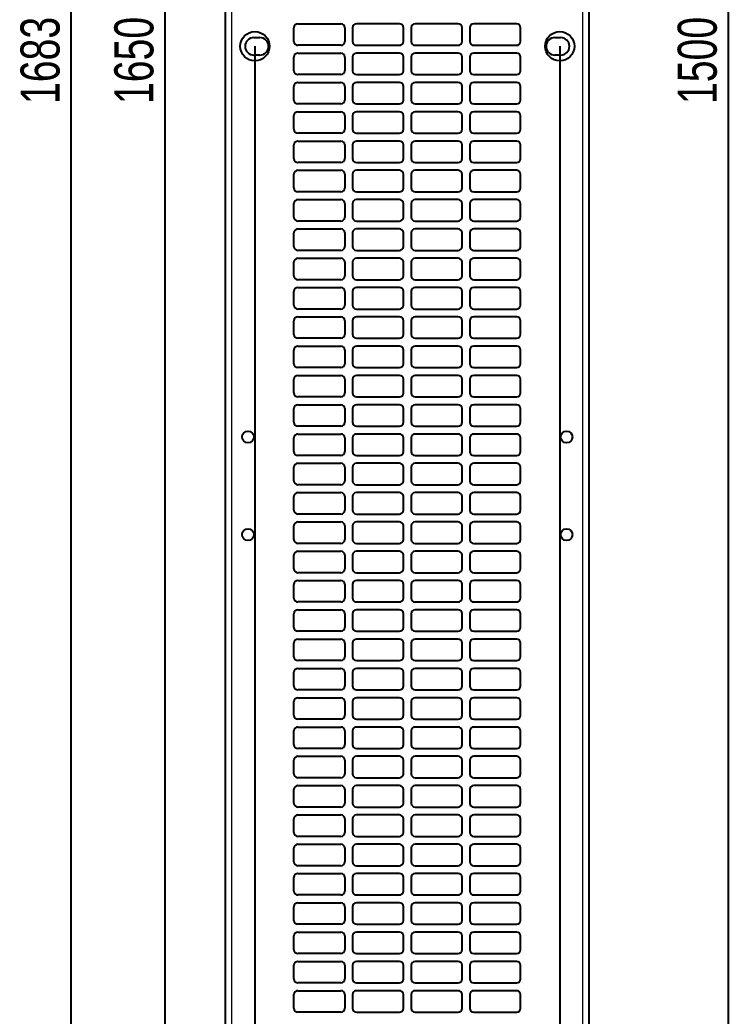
# Model space of a CAD drawing. Header units: millimetres. Extents: x -287 to 523, y -14 to 1990.
# Drawn here: x -287 to 77, y 510 to 1020 of the extents above; entities that cross this region are included whole.
import ezdxf

# ---------------------------------------------------------------- set-up
doc = ezdxf.new("R2010")
doc.units = ezdxf.units.MM
doc.layers.add('FORMAT', color=7, linetype='Continuous')
doc.styles.add('SLDTEXTSTYLE0', font='TXT', dxfattribs={"width": 0.75})
doc.dimstyles.new('SLDDIMSTYLE0', dxfattribs={"dimtxt": 20, "dimasz": 10, "dimexe": 0, "dimexo": 0.0625, "dimgap": 5, "dimtad": 2, "dimdec": 1, "dimrnd": 1e-09, "dimzin": 12, "dimdsep": 46, "dimtxsty": 'SLDTEXTSTYLE0', "dimsah": 1, "dimcen": 0.09, "dimadec": 0, "dimazin": 3, "dimtfac": 1, "dimtofl": 0, "dimtmove": 0, "dimatfit": 3, "dimfxl": 0, "dimfrac": 2, "dimtolj": 1, "dimtzin": 12, "dimarcsym": 0})

# ---------------------------------------------------------------- blocks, each defined once
blk = doc.blocks.new('_D')
at = {"layer": 'FORMAT'}
for p, q in [((-153.32, 1848.27), (-261.96, 1848.27)), ((-260.96, 1848.27), (-260.96, 165.25)), ((-153.32, 165.25), (-261.96, 165.25))]:
    blk.add_line(p, q, dxfattribs=at)
for points in [[(-260.96, 1848.27), (-262.5, 1838.27), (-259.42, 1838.27)], [(-260.96, 165.25), (-259.42, 175.25), (-262.5, 175.25)]]:
    blk.add_solid(points, dxfattribs=at)
at = {"layer": 'FORMAT', "insert": (-286.74, 977.21), "char_height": 20, "attachment_point": 1, "rotation": 90, "style": 'SLDTEXTSTYLE0'}
blk.add_mtext('1683', dxfattribs=at)
blk = doc.blocks.new('_D_2')
at = {"layer": 'FORMAT'}
for p, q in [((-7.3, 1756.76), (76.34, 1756.76)), ((75.34, 1756.76), (75.34, 256.76)), ((-7.3, 256.76), (76.34, 256.76))]:
    blk.add_line(p, q, dxfattribs=at)
for points in [[(75.34, 1756.76), (73.8, 1746.76), (76.88, 1746.76)], [(75.34, 256.76), (76.88, 266.76), (73.8, 266.76)]]:
    blk.add_solid(points, dxfattribs=at)
at = {"layer": 'FORMAT', "insert": (49.56, 977.21), "char_height": 20, "attachment_point": 1, "rotation": 90, "style": 'SLDTEXTSTYLE0'}
blk.add_mtext('1500', dxfattribs=at)
blk = doc.blocks.new('_D_4')
at = {"layer": 'FORMAT'}
for p, q in [((-166.81, 1006.75), (-166.81, 107.26)), ((-10.81, 1006.75), (-10.81, 107.26)), ((-166.81, 108.26), (-10.81, 108.26))]:
    blk.add_line(p, q, dxfattribs=at)
for points in [[(-166.81, 108.26), (-156.81, 106.72), (-156.81, 109.8)], [(-10.81, 108.26), (-20.81, 109.8), (-20.81, 106.72)]]:
    blk.add_solid(points, dxfattribs=at)
at = {"layer": 'FORMAT', "insert": (-110.98, 134.04), "char_height": 20, "attachment_point": 1, "style": 'SLDTEXTSTYLE0'}
blk.add_mtext('156', dxfattribs=at)
blk = doc.blocks.new('_D_5')
at = {"layer": 'FORMAT'}
for p, q in [((-166.82, 1831.76), (-213.96, 1831.76)), ((-212.96, 1831.76), (-212.96, 181.76)), ((-166.82, 181.76), (-213.96, 181.76))]:
    blk.add_line(p, q, dxfattribs=at)
for points in [[(-212.96, 1831.76), (-214.5, 1821.76), (-211.42, 1821.76)], [(-212.96, 181.76), (-211.42, 191.76), (-214.5, 191.76)]]:
    blk.add_solid(points, dxfattribs=at)
at = {"layer": 'FORMAT', "insert": (-238.74, 977.21), "char_height": 20, "attachment_point": 1, "rotation": 90, "style": 'SLDTEXTSTYLE0'}
blk.add_mtext('1650', dxfattribs=at)

msp = doc.modelspace()

# ---------------------------------------------------------------- linework, layer by layer
at = {"color": 7, "linetype": 'Continuous', "lineweight": 25}
for p, q in [((-181.81, 165.26), (-181.81, 1848.26)), ((4.19, 165.26), (4.19, 1848.26)), ((-146.81, 1009.26), (-146.81, 1016.26)), ((-144.81, 1018.26), (-122.81, 1018.26)), ((-120.81, 1016.26), (-120.81, 1009.26)), ((-116.81, 1016.26), (-116.81, 1009.26)), ((-92.81, 1018.26), (-114.81, 1018.26)), ((-90.81, 1009.26), (-90.81, 1016.26)), ((-86.81, 1016.26), (-86.81, 1009.26)), ((-62.81, 1018.26), (-84.81, 1018.26)), ((-60.81, 1009.26), (-60.81, 1016.26)), ((-56.81, 1016.26), (-56.81, 1009.26)), ((-32.81, 1018.26), (-54.81, 1018.26)), ((-30.81, 1009.26), (-30.81, 1016.26)), ((-167.31, 1011.26), (-164.31, 1011.26)), ((-13.31, 1011.26), (-10.31, 1011.26)), ((-122.81, 1007.26), (-144.81, 1007.26)), ((-114.81, 1007.26), (-92.81, 1007.26)), ((-84.81, 1007.26), (-62.81, 1007.26)), ((-54.81, 1007.26), (-32.81, 1007.26)), ((-164.31, 1002.26), (-167.31, 1002.26)), ((-146.81, 994.26), (-146.81, 1001.26)), ((-144.81, 1003.26), (-122.81, 1003.26)), ((-120.81, 1001.26), (-120.81, 994.26)), ((-116.81, 1001.26), (-116.81, 994.26)), ((-92.81, 1003.26), (-114.81, 1003.26)), ((-90.81, 994.26), (-90.81, 1001.26)), ((-86.81, 1001.26), (-86.81, 994.26)), ((-62.81, 1003.26), (-84.81, 1003.26)), ((-60.81, 994.26), (-60.81, 1001.26)), ((-56.81, 1001.26), (-56.81, 994.26)), ((-32.81, 1003.26), (-54.81, 1003.26)), ((-30.81, 994.26), (-30.81, 1001.26)), ((-10.31, 1002.26), (-13.31, 1002.26)), ((-122.81, 992.26), (-144.81, 992.26)), ((-114.81, 992.26), (-92.81, 992.26)), ((-84.81, 992.26), (-62.81, 992.26)), ((-54.81, 992.26), (-32.81, 992.26)), ((-146.81, 979.26), (-146.81, 986.26)), ((-144.81, 988.26), (-122.81, 988.26)), ((-120.81, 986.26), (-120.81, 979.26)), ((-116.81, 986.26), (-116.81, 979.26)), ((-92.81, 988.26), (-114.81, 988.26)), ((-90.81, 979.26), (-90.81, 986.26)), ((-86.81, 986.26), (-86.81, 979.26)), ((-62.81, 988.26), (-84.81, 988.26)), ((-60.81, 979.26), (-60.81, 986.26)), ((-56.81, 986.26), (-56.81, 979.26)), ((-32.81, 988.26), (-54.81, 988.26)), ((-30.81, 979.26), (-30.81, 986.26)), ((-122.81, 977.26), (-144.81, 977.26)), ((-114.81, 977.26), (-92.81, 977.26)), ((-84.81, 977.26), (-62.81, 977.26)), ((-54.81, 977.26), (-32.81, 977.26)), ((-146.81, 964.26), (-146.81, 971.26)), ((-144.81, 973.26), (-122.81, 973.26)), ((-120.81, 971.26), (-120.81, 964.26)), ((-116.81, 971.26), (-116.81, 964.26)), ((-92.81, 973.26), (-114.81, 973.26)), ((-90.81, 964.26), (-90.81, 971.26)), ((-86.81, 971.26), (-86.81, 964.26)), ((-62.81, 973.26), (-84.81, 973.26)), ((-60.81, 964.26), (-60.81, 971.26)), ((-56.81, 971.26), (-56.81, 964.26)), ((-32.81, 973.26), (-54.81, 973.26)), ((-30.81, 964.26), (-30.81, 971.26)), ((-122.81, 962.26), (-144.81, 962.26)), ((-114.81, 962.26), (-92.81, 962.26)), ((-84.81, 962.26), (-62.81, 962.26)), ((-54.81, 962.26), (-32.81, 962.26)), ((-146.81, 949.26), (-146.81, 956.26)), ((-144.81, 958.26), (-122.81, 958.26)), ((-120.81, 956.26), (-120.81, 949.26)), ((-116.81, 956.26), (-116.81, 949.26)), ((-92.81, 958.26), (-114.81, 958.26)), ((-90.81, 949.26), (-90.81, 956.26)), ((-86.81, 956.26), (-86.81, 949.26)), ((-62.81, 958.26), (-84.81, 958.26)), ((-60.81, 949.26), (-60.81, 956.26)), ((-56.81, 956.26), (-56.81, 949.26)), ((-32.81, 958.26), (-54.81, 958.26)), ((-30.81, 949.26), (-30.81, 956.26)), ((-122.81, 947.26), (-144.81, 947.26)), ((-114.81, 947.26), (-92.81, 947.26)), ((-84.81, 947.26), (-62.81, 947.26)), ((-54.81, 947.26), (-32.81, 947.26)), ((-146.81, 934.26), (-146.81, 941.26)), ((-144.81, 943.26), (-122.81, 943.26)), ((-120.81, 941.26), (-120.81, 934.26)), ((-116.81, 941.26), (-116.81, 934.26)), ((-92.81, 943.26), (-114.81, 943.26)), ((-90.81, 934.26), (-90.81, 941.26)), ((-86.81, 941.26), (-86.81, 934.26)), ((-62.81, 943.26), (-84.81, 943.26)), ((-60.81, 934.26), (-60.81, 941.26)), ((-56.81, 941.26), (-56.81, 934.26)), ((-32.81, 943.26), (-54.81, 943.26)), ((-30.81, 934.26), (-30.81, 941.26)), ((-122.81, 932.26), (-144.81, 932.26)), ((-144.81, 928.26), (-122.81, 928.26)), ((-114.81, 932.26), (-92.81, 932.26)), ((-92.81, 928.26), (-114.81, 928.26)), ((-84.81, 932.26), (-62.81, 932.26)), ((-62.81, 928.26), (-84.81, 928.26)), ((-54.81, 932.26), (-32.81, 932.26)), ((-32.81, 928.26), (-54.81, 928.26)), ((-146.81, 919.26), (-146.81, 926.26)), ((-120.81, 926.26), (-120.81, 919.26)), ((-116.81, 926.26), (-116.81, 919.26)), ((-90.81, 919.26), (-90.81, 926.26)), ((-86.81, 926.26), (-86.81, 919.26)), ((-60.81, 919.26), (-60.81, 926.26)), ((-56.81, 926.26), (-56.81, 919.26)), ((-30.81, 919.26), (-30.81, 926.26)), ((-122.81, 917.26), (-144.81, 917.26)), ((-144.81, 913.26), (-122.81, 913.26)), ((-114.81, 917.26), (-92.81, 917.26)), ((-92.81, 913.26), (-114.81, 913.26)), ((-84.81, 917.26), (-62.81, 917.26)), ((-62.81, 913.26), (-84.81, 913.26)), ((-54.81, 917.26), (-32.81, 917.26)), ((-32.81, 913.26), (-54.81, 913.26)), ((-146.81, 904.26), (-146.81, 911.26)), ((-120.81, 911.26), (-120.81, 904.26)), ((-116.81, 911.26), (-116.81, 904.26)), ((-90.81, 904.26), (-90.81, 911.26)), ((-86.81, 911.26), (-86.81, 904.26)), ((-60.81, 904.26), (-60.81, 911.26)), ((-56.81, 911.26), (-56.81, 904.26)), ((-30.81, 904.26), (-30.81, 911.26)), ((-122.81, 902.26), (-144.81, 902.26)), ((-144.81, 898.26), (-122.81, 898.26)), ((-114.81, 902.26), (-92.81, 902.26)), ((-92.81, 898.26), (-114.81, 898.26)), ((-84.81, 902.26), (-62.81, 902.26)), ((-62.81, 898.26), (-84.81, 898.26)), ((-54.81, 902.26), (-32.81, 902.26)), ((-32.81, 898.26), (-54.81, 898.26)), ((-146.81, 889.26), (-146.81, 896.26)), ((-120.81, 896.26), (-120.81, 889.26)), ((-116.81, 896.26), (-116.81, 889.26)), ((-90.81, 889.26), (-90.81, 896.26)), ((-86.81, 896.26), (-86.81, 889.26)), ((-60.81, 889.26), (-60.81, 896.26)), ((-56.81, 896.26), (-56.81, 889.26)), ((-30.81, 889.26), (-30.81, 896.26)), ((-122.81, 887.26), (-144.81, 887.26)), ((-144.81, 883.26), (-122.81, 883.26)), ((-114.81, 887.26), (-92.81, 887.26)), ((-92.81, 883.26), (-114.81, 883.26)), ((-84.81, 887.26), (-62.81, 887.26)), ((-62.81, 883.26), (-84.81, 883.26)), ((-54.81, 887.26), (-32.81, 887.26)), ((-32.81, 883.26), (-54.81, 883.26)), ((-146.81, 874.26), (-146.81, 881.26)), ((-120.81, 881.26), (-120.81, 874.26)), ((-116.81, 881.26), (-116.81, 874.26)), ((-90.81, 874.26), (-90.81, 881.26)), ((-86.81, 881.26), (-86.81, 874.26)), ((-60.81, 874.26), (-60.81, 881.26)), ((-56.81, 881.26), (-56.81, 874.26)), ((-30.81, 874.26), (-30.81, 881.26)), ((-122.81, 872.26), (-144.81, 872.26)), ((-114.81, 872.26), (-92.81, 872.26)), ((-84.81, 872.26), (-62.81, 872.26)), ((-54.81, 872.26), (-32.81, 872.26)), ((-144.81, 868.26), (-122.81, 868.26)), ((-92.81, 868.26), (-114.81, 868.26)), ((-62.81, 868.26), (-84.81, 868.26)), ((-32.81, 868.26), (-54.81, 868.26)), ((-146.81, 859.26), (-146.81, 866.26)), ((-120.81, 866.26), (-120.81, 859.26)), ((-116.81, 866.26), (-116.81, 859.26)), ((-90.81, 859.26), (-90.81, 866.26)), ((-86.81, 866.26), (-86.81, 859.26)), ((-60.81, 859.26), (-60.81, 866.26)), ((-56.81, 866.26), (-56.81, 859.26)), ((-30.81, 859.26), (-30.81, 866.26)), ((-122.81, 857.26), (-144.81, 857.26)), ((-114.81, 857.26), (-92.81, 857.26)), ((-84.81, 857.26), (-62.81, 857.26)), ((-54.81, 857.26), (-32.81, 857.26)), ((-144.81, 853.26), (-122.81, 853.26)), ((-92.81, 853.26), (-114.81, 853.26)), ((-62.81, 853.26), (-84.81, 853.26)), ((-32.81, 853.26), (-54.81, 853.26)), ((-146.81, 844.26), (-146.81, 851.26)), ((-120.81, 851.26), (-120.81, 844.26)), ((-116.81, 851.26), (-116.81, 844.26)), ((-90.81, 844.26), (-90.81, 851.26)), ((-86.81, 851.26), (-86.81, 844.26)), ((-60.81, 844.26), (-60.81, 851.26)), ((-56.81, 851.26), (-56.81, 844.26)), ((-30.81, 844.26), (-30.81, 851.26)), ((-122.81, 842.26), (-144.81, 842.26)), ((-114.81, 842.26), (-92.81, 842.26)), ((-84.81, 842.26), (-62.81, 842.26)), ((-54.81, 842.26), (-32.81, 842.26)), ((-144.81, 838.26), (-122.81, 838.26)), ((-92.81, 838.26), (-114.81, 838.26)), ((-62.81, 838.26), (-84.81, 838.26)), ((-32.81, 838.26), (-54.81, 838.26)), ((-146.81, 829.26), (-146.81, 836.26)), ((-120.81, 836.26), (-120.81, 829.26)), ((-116.81, 836.26), (-116.81, 829.26)), ((-90.81, 829.26), (-90.81, 836.26)), ((-86.81, 836.26), (-86.81, 829.26)), ((-60.81, 829.26), (-60.81, 836.26)), ((-56.81, 836.26), (-56.81, 829.26)), ((-30.81, 829.26), (-30.81, 836.26)), ((-122.81, 827.26), (-144.81, 827.26)), ((-114.81, 827.26), (-92.81, 827.26)), ((-84.81, 827.26), (-62.81, 827.26)), ((-54.81, 827.26), (-32.81, 827.26)), ((-146.81, 814.26), (-146.81, 821.26)), ((-144.81, 823.26), (-122.81, 823.26)), ((-120.81, 821.26), (-120.81, 814.26)), ((-116.81, 821.26), (-116.81, 814.26)), ((-92.81, 823.26), (-114.81, 823.26)), ((-90.81, 814.26), (-90.81, 821.26)), ((-86.81, 821.26), (-86.81, 814.26)), ((-62.81, 823.26), (-84.81, 823.26)), ((-60.81, 814.26), (-60.81, 821.26)), ((-56.81, 821.26), (-56.81, 814.26)), ((-32.81, 823.26), (-54.81, 823.26)), ((-30.81, 814.26), (-30.81, 821.26)), ((-122.81, 812.26), (-144.81, 812.26)), ((-114.81, 812.26), (-92.81, 812.26)), ((-84.81, 812.26), (-62.81, 812.26)), ((-54.81, 812.26), (-32.81, 812.26)), ((-146.81, 799.26), (-146.81, 806.26)), ((-144.81, 808.26), (-122.81, 808.26)), ((-120.81, 806.26), (-120.81, 799.26)), ((-116.81, 806.26), (-116.81, 799.26)), ((-92.81, 808.26), (-114.81, 808.26)), ((-90.81, 799.26), (-90.81, 806.26)), ((-86.81, 806.26), (-86.81, 799.26)), ((-62.81, 808.26), (-84.81, 808.26)), ((-60.81, 799.26), (-60.81, 806.26)), ((-56.81, 806.26), (-56.81, 799.26)), ((-32.81, 808.26), (-54.81, 808.26)), ((-30.81, 799.26), (-30.81, 806.26)), ((-122.81, 797.26), (-144.81, 797.26)), ((-114.81, 797.26), (-92.81, 797.26)), ((-84.81, 797.26), (-62.81, 797.26)), ((-54.81, 797.26), (-32.81, 797.26)), ((-146.81, 784.26), (-146.81, 791.26)), ((-144.81, 793.26), (-122.81, 793.26)), ((-120.81, 791.26), (-120.81, 784.26)), ((-116.81, 791.26), (-116.81, 784.26)), ((-92.81, 793.26), (-114.81, 793.26)), ((-90.81, 784.26), (-90.81, 791.26)), ((-86.81, 791.26), (-86.81, 784.26)), ((-62.81, 793.26), (-84.81, 793.26)), ((-60.81, 784.26), (-60.81, 791.26)), ((-56.81, 791.26), (-56.81, 784.26)), ((-32.81, 793.26), (-54.81, 793.26)), ((-30.81, 784.26), (-30.81, 791.26)), ((-122.81, 782.26), (-144.81, 782.26)), ((-114.81, 782.26), (-92.81, 782.26)), ((-84.81, 782.26), (-62.81, 782.26)), ((-54.81, 782.26), (-32.81, 782.26)), ((-146.81, 769.26), (-146.81, 776.26)), ((-144.81, 778.26), (-122.81, 778.26)), ((-120.81, 776.26), (-120.81, 769.26)), ((-116.81, 776.26), (-116.81, 769.26)), ((-92.81, 778.26), (-114.81, 778.26)), ((-90.81, 769.26), (-90.81, 776.26)), ((-86.81, 776.26), (-86.81, 769.26)), ((-62.81, 778.26), (-84.81, 778.26)), ((-60.81, 769.26), (-60.81, 776.26)), ((-56.81, 776.26), (-56.81, 769.26)), ((-32.81, 778.26), (-54.81, 778.26)), ((-30.81, 769.26), (-30.81, 776.26)), ((-122.81, 767.26), (-144.81, 767.26)), ((-114.81, 767.26), (-92.81, 767.26)), ((-84.81, 767.26), (-62.81, 767.26)), ((-54.81, 767.26), (-32.81, 767.26)), ((-146.81, 754.26), (-146.81, 761.26)), ((-144.81, 763.26), (-122.81, 763.26)), ((-120.81, 761.26), (-120.81, 754.26)), ((-116.81, 761.26), (-116.81, 754.26)), ((-92.81, 763.26), (-114.81, 763.26)), ((-90.81, 754.26), (-90.81, 761.26)), ((-86.81, 761.26), (-86.81, 754.26)), ((-62.81, 763.26), (-84.81, 763.26)), ((-60.81, 754.26), (-60.81, 761.26)), ((-56.81, 761.26), (-56.81, 754.26)), ((-32.81, 763.26), (-54.81, 763.26)), ((-30.81, 754.26), (-30.81, 761.26)), ((-122.81, 752.26), (-144.81, 752.26)), ((-114.81, 752.26), (-92.81, 752.26)), ((-84.81, 752.26), (-62.81, 752.26)), ((-54.81, 752.26), (-32.81, 752.26)), ((-146.81, 739.26), (-146.81, 746.26)), ((-144.81, 748.26), (-122.81, 748.26)), ((-120.81, 746.26), (-120.81, 739.26)), ((-116.81, 746.26), (-116.81, 739.26)), ((-92.81, 748.26), (-114.81, 748.26)), ((-90.81, 739.26), (-90.81, 746.26)), ((-86.81, 746.26), (-86.81, 739.26)), ((-62.81, 748.26), (-84.81, 748.26)), ((-60.81, 739.26), (-60.81, 746.26)), ((-56.81, 746.26), (-56.81, 739.26)), ((-32.81, 748.26), (-54.81, 748.26)), ((-30.81, 739.26), (-30.81, 746.26)), ((-122.81, 737.26), (-144.81, 737.26)), ((-114.81, 737.26), (-92.81, 737.26)), ((-84.81, 737.26), (-62.81, 737.26)), ((-54.81, 737.26), (-32.81, 737.26)), ((-146.81, 724.26), (-146.81, 731.26)), ((-144.81, 733.26), (-122.81, 733.26)), ((-120.81, 731.26), (-120.81, 724.26)), ((-116.81, 731.26), (-116.81, 724.26)), ((-92.81, 733.26), (-114.81, 733.26)), ((-90.81, 724.26), (-90.81, 731.26)), ((-86.81, 731.26), (-86.81, 724.26)), ((-62.81, 733.26), (-84.81, 733.26)), ((-60.81, 724.26), (-60.81, 731.26)), ((-56.81, 731.26), (-56.81, 724.26)), ((-32.81, 733.26), (-54.81, 733.26)), ((-30.81, 724.26), (-30.81, 731.26)), ((-122.81, 722.26), (-144.81, 722.26)), ((-114.81, 722.26), (-92.81, 722.26)), ((-84.81, 722.26), (-62.81, 722.26)), ((-54.81, 722.26), (-32.81, 722.26)), ((-146.81, 709.26), (-146.81, 716.26)), ((-144.81, 718.26), (-122.81, 718.26)), ((-120.81, 716.26), (-120.81, 709.26)), ((-116.81, 716.26), (-116.81, 709.26)), ((-92.81, 718.26), (-114.81, 718.26)), ((-90.81, 709.26), (-90.81, 716.26)), ((-86.81, 716.26), (-86.81, 709.26)), ((-62.81, 718.26), (-84.81, 718.26)), ((-60.81, 709.26), (-60.81, 716.26)), ((-56.81, 716.26), (-56.81, 709.26)), ((-32.81, 718.26), (-54.81, 718.26)), ((-30.81, 709.26), (-30.81, 716.26)), ((-122.81, 707.26), (-144.81, 707.26)), ((-114.81, 707.26), (-92.81, 707.26)), ((-84.81, 707.26), (-62.81, 707.26)), ((-54.81, 707.26), (-32.81, 707.26)), ((-146.81, 694.26), (-146.81, 701.26)), ((-144.81, 703.26), (-122.81, 703.26)), ((-120.81, 701.26), (-120.81, 694.26)), ((-116.81, 701.26), (-116.81, 694.26)), ((-92.81, 703.26), (-114.81, 703.26)), ((-90.81, 694.26), (-90.81, 701.26)), ((-86.81, 701.26), (-86.81, 694.26)), ((-62.81, 703.26), (-84.81, 703.26)), ((-60.81, 694.26), (-60.81, 701.26)), ((-56.81, 701.26), (-56.81, 694.26)), ((-32.81, 703.26), (-54.81, 703.26)), ((-30.81, 694.26), (-30.81, 701.26)), ((-122.81, 692.26), (-144.81, 692.26)), ((-114.81, 692.26), (-92.81, 692.26)), ((-84.81, 692.26), (-62.81, 692.26)), ((-54.81, 692.26), (-32.81, 692.26)), ((-146.81, 679.26), (-146.81, 686.26)), ((-144.81, 688.26), (-122.81, 688.26)), ((-120.81, 686.26), (-120.81, 679.26)), ((-116.81, 686.26), (-116.81, 679.26)), ((-92.81, 688.26), (-114.81, 688.26)), ((-90.81, 679.26), (-90.81, 686.26)), ((-86.81, 686.26), (-86.81, 679.26)), ((-62.81, 688.26), (-84.81, 688.26)), ((-60.81, 679.26), (-60.81, 686.26)), ((-56.81, 686.26), (-56.81, 679.26)), ((-32.81, 688.26), (-54.81, 688.26)), ((-30.81, 679.26), (-30.81, 686.26)), ((-122.81, 677.26), (-144.81, 677.26)), ((-144.81, 673.26), (-122.81, 673.26)), ((-114.81, 677.26), (-92.81, 677.26)), ((-92.81, 673.26), (-114.81, 673.26)), ((-84.81, 677.26), (-62.81, 677.26)), ((-62.81, 673.26), (-84.81, 673.26)), ((-54.81, 677.26), (-32.81, 677.26)), ((-32.81, 673.26), (-54.81, 673.26)), ((-146.81, 664.26), (-146.81, 671.26)), ((-120.81, 671.26), (-120.81, 664.26)), ((-116.81, 671.26), (-116.81, 664.26)), ((-90.81, 664.26), (-90.81, 671.26)), ((-86.81, 671.26), (-86.81, 664.26)), ((-60.81, 664.26), (-60.81, 671.26)), ((-56.81, 671.26), (-56.81, 664.26)), ((-30.81, 664.26), (-30.81, 671.26)), ((-122.81, 662.26), (-144.81, 662.26)), ((-144.81, 658.26), (-122.81, 658.26)), ((-114.81, 662.26), (-92.81, 662.26)), ((-92.81, 658.26), (-114.81, 658.26)), ((-84.81, 662.26), (-62.81, 662.26)), ((-62.81, 658.26), (-84.81, 658.26)), ((-54.81, 662.26), (-32.81, 662.26)), ((-32.81, 658.26), (-54.81, 658.26)), ((-146.81, 649.26), (-146.81, 656.26)), ((-120.81, 656.26), (-120.81, 649.26)), ((-116.81, 656.26), (-116.81, 649.26)), ((-90.81, 649.26), (-90.81, 656.26)), ((-86.81, 656.26), (-86.81, 649.26)), ((-60.81, 649.26), (-60.81, 656.26)), ((-56.81, 656.26), (-56.81, 649.26)), ((-30.81, 649.26), (-30.81, 656.26)), ((-122.81, 647.26), (-144.81, 647.26)), ((-144.81, 643.26), (-122.81, 643.26)), ((-114.81, 647.26), (-92.81, 647.26)), ((-92.81, 643.26), (-114.81, 643.26)), ((-84.81, 647.26), (-62.81, 647.26)), ((-62.81, 643.26), (-84.81, 643.26)), ((-54.81, 647.26), (-32.81, 647.26)), ((-32.81, 643.26), (-54.81, 643.26)), ((-146.81, 634.26), (-146.81, 641.26)), ((-120.81, 641.26), (-120.81, 634.26)), ((-116.81, 641.26), (-116.81, 634.26)), ((-90.81, 634.26), (-90.81, 641.26)), ((-86.81, 641.26), (-86.81, 634.26)), ((-60.81, 634.26), (-60.81, 641.26)), ((-56.81, 641.26), (-56.81, 634.26)), ((-30.81, 634.26), (-30.81, 641.26)), ((-122.81, 632.26), (-144.81, 632.26)), ((-144.81, 628.26), (-122.81, 628.26)), ((-114.81, 632.26), (-92.81, 632.26)), ((-92.81, 628.26), (-114.81, 628.26)), ((-84.81, 632.26), (-62.81, 632.26)), ((-62.81, 628.26), (-84.81, 628.26)), ((-54.81, 632.26), (-32.81, 632.26)), ((-32.81, 628.26), (-54.81, 628.26)), ((-146.81, 619.26), (-146.81, 626.26)), ((-120.81, 626.26), (-120.81, 619.26)), ((-116.81, 626.26), (-116.81, 619.26)), ((-90.81, 619.26), (-90.81, 626.26)), ((-86.81, 626.26), (-86.81, 619.26)), ((-60.81, 619.26), (-60.81, 626.26)), ((-56.81, 626.26), (-56.81, 619.26)), ((-30.81, 619.26), (-30.81, 626.26)), ((-122.81, 617.26), (-144.81, 617.26)), ((-114.81, 617.26), (-92.81, 617.26)), ((-84.81, 617.26), (-62.81, 617.26)), ((-54.81, 617.26), (-32.81, 617.26)), ((-144.81, 613.26), (-122.81, 613.26)), ((-92.81, 613.26), (-114.81, 613.26)), ((-62.81, 613.26), (-84.81, 613.26)), ((-32.81, 613.26), (-54.81, 613.26)), ((-146.81, 604.26), (-146.81, 611.26)), ((-120.81, 611.26), (-120.81, 604.26)), ((-116.81, 611.26), (-116.81, 604.26)), ((-90.81, 604.26), (-90.81, 611.26)), ((-86.81, 611.26), (-86.81, 604.26)), ((-60.81, 604.26), (-60.81, 611.26)), ((-56.81, 611.26), (-56.81, 604.26)), ((-30.81, 604.26), (-30.81, 611.26)), ((-122.81, 602.26), (-144.81, 602.26)), ((-114.81, 602.26), (-92.81, 602.26)), ((-84.81, 602.26), (-62.81, 602.26)), ((-54.81, 602.26), (-32.81, 602.26)), ((-144.81, 598.26), (-122.81, 598.26)), ((-92.81, 598.26), (-114.81, 598.26)), ((-62.81, 598.26), (-84.81, 598.26)), ((-32.81, 598.26), (-54.81, 598.26)), ((-146.81, 589.26), (-146.81, 596.26)), ((-120.81, 596.26), (-120.81, 589.26)), ((-116.81, 596.26), (-116.81, 589.26)), ((-90.81, 589.26), (-90.81, 596.26)), ((-86.81, 596.26), (-86.81, 589.26)), ((-60.81, 589.26), (-60.81, 596.26)), ((-56.81, 596.26), (-56.81, 589.26)), ((-30.81, 589.26), (-30.81, 596.26)), ((-122.81, 587.26), (-144.81, 587.26)), ((-114.81, 587.26), (-92.81, 587.26)), ((-84.81, 587.26), (-62.81, 587.26)), ((-54.81, 587.26), (-32.81, 587.26)), ((-144.81, 583.26), (-122.81, 583.26)), ((-92.81, 583.26), (-114.81, 583.26)), ((-62.81, 583.26), (-84.81, 583.26)), ((-32.81, 583.26), (-54.81, 583.26)), ((-146.81, 574.26), (-146.81, 581.26)), ((-120.81, 581.26), (-120.81, 574.26)), ((-116.81, 581.26), (-116.81, 574.26)), ((-90.81, 574.26), (-90.81, 581.26)), ((-86.81, 581.26), (-86.81, 574.26)), ((-60.81, 574.26), (-60.81, 581.26)), ((-56.81, 581.26), (-56.81, 574.26)), ((-30.81, 574.26), (-30.81, 581.26)), ((-122.81, 572.26), (-144.81, 572.26)), ((-114.81, 572.26), (-92.81, 572.26)), ((-84.81, 572.26), (-62.81, 572.26)), ((-54.81, 572.26), (-32.81, 572.26)), ((-146.81, 559.26), (-146.81, 566.26)), ((-144.81, 568.26), (-122.81, 568.26)), ((-120.81, 566.26), (-120.81, 559.26)), ((-116.81, 566.26), (-116.81, 559.26)), ((-92.81, 568.26), (-114.81, 568.26)), ((-90.81, 559.26), (-90.81, 566.26)), ((-86.81, 566.26), (-86.81, 559.26)), ((-62.81, 568.26), (-84.81, 568.26)), ((-60.81, 559.26), (-60.81, 566.26)), ((-56.81, 566.26), (-56.81, 559.26)), ((-32.81, 568.26), (-54.81, 568.26)), ((-30.81, 559.26), (-30.81, 566.26)), ((-122.81, 557.26), (-144.81, 557.26)), ((-114.81, 557.26), (-92.81, 557.26)), ((-84.81, 557.26), (-62.81, 557.26)), ((-54.81, 557.26), (-32.81, 557.26)), ((-146.81, 544.26), (-146.81, 551.26)), ((-144.81, 553.26), (-122.81, 553.26)), ((-120.81, 551.26), (-120.81, 544.26)), ((-116.81, 551.26), (-116.81, 544.26)), ((-92.81, 553.26), (-114.81, 553.26)), ((-90.81, 544.26), (-90.81, 551.26)), ((-86.81, 551.26), (-86.81, 544.26)), ((-62.81, 553.26), (-84.81, 553.26)), ((-60.81, 544.26), (-60.81, 551.26)), ((-56.81, 551.26), (-56.81, 544.26)), ((-32.81, 553.26), (-54.81, 553.26)), ((-30.81, 544.26), (-30.81, 551.26)), ((-122.81, 542.26), (-144.81, 542.26)), ((-114.81, 542.26), (-92.81, 542.26)), ((-84.81, 542.26), (-62.81, 542.26)), ((-54.81, 542.26), (-32.81, 542.26)), ((-146.81, 529.26), (-146.81, 536.26)), ((-144.81, 538.26), (-122.81, 538.26)), ((-120.81, 536.26), (-120.81, 529.26)), ((-116.81, 536.26), (-116.81, 529.26)), ((-92.81, 538.26), (-114.81, 538.26)), ((-90.81, 529.26), (-90.81, 536.26)), ((-86.81, 536.26), (-86.81, 529.26)), ((-62.81, 538.26), (-84.81, 538.26)), ((-60.81, 529.26), (-60.81, 536.26)), ((-56.81, 536.26), (-56.81, 529.26)), ((-32.81, 538.26), (-54.81, 538.26)), ((-30.81, 529.26), (-30.81, 536.26)), ((-122.81, 527.26), (-144.81, 527.26)), ((-114.81, 527.26), (-92.81, 527.26)), ((-84.81, 527.26), (-62.81, 527.26)), ((-54.81, 527.26), (-32.81, 527.26)), ((-146.81, 514.26), (-146.81, 521.26)), ((-144.81, 523.26), (-122.81, 523.26)), ((-120.81, 521.26), (-120.81, 514.26)), ((-116.81, 521.26), (-116.81, 514.26)), ((-92.81, 523.26), (-114.81, 523.26)), ((-90.81, 514.26), (-90.81, 521.26)), ((-86.81, 521.26), (-86.81, 514.26)), ((-62.81, 523.26), (-84.81, 523.26)), ((-60.81, 514.26), (-60.81, 521.26)), ((-56.81, 521.26), (-56.81, 514.26)), ((-32.81, 523.26), (-54.81, 523.26)), ((-30.81, 514.26), (-30.81, 521.26)), ((-122.81, 512.26), (-144.81, 512.26)), ((-114.81, 512.26), (-92.81, 512.26)), ((-84.81, 512.26), (-62.81, 512.26)), ((-54.81, 512.26), (-32.81, 512.26))]:
    msp.add_line(p, q, dxfattribs=at)
at = {"color": 8, "linetype": 'Continuous', "lineweight": 18}
for p, q in [((-178.71, 1848.26), (-178.71, 165.26)), ((1.09, 165.26), (1.09, 1848.26))]:
    msp.add_line(p, q, dxfattribs=at)
at = {"color": 7, "linetype": 'Continuous', "lineweight": 25}
for centre, radius in [((-166.81, 1006.76), 7.5), ((-10.81, 1006.76), 7.5), ((-170.31, 806.76), 3), ((-7.31, 806.76), 3), ((-170.31, 756.76), 3), ((-7.31, 756.76), 3)]:
    msp.add_circle(centre, radius, dxfattribs=at)
for centre, radius, start, end in [((-144.81, 1016.26), 2, 90, 180), ((-122.81, 1016.26), 2, 0, 90), ((-114.81, 1016.26), 2, 90, 180), ((-92.81, 1016.26), 2, 0, 90), ((-84.81, 1016.26), 2, 90, 180), ((-62.81, 1016.26), 2, 0, 90), ((-54.81, 1016.26), 2, 90, 180), ((-32.81, 1016.26), 2, 0, 90), ((-167.31, 1006.76), 4.5, 90, 270), ((-164.31, 1006.76), 4.5, 270, 90), ((-13.31, 1006.76), 4.5, 90, 270), ((-10.31, 1006.76), 4.5, 270, 90), ((-144.81, 1009.26), 2, 180, 270), ((-122.81, 1009.26), 2, 270, 0), ((-114.81, 1009.26), 2, 180, 270), ((-92.81, 1009.26), 2, 270, 0), ((-84.81, 1009.26), 2, 180, 270), ((-62.81, 1009.26), 2, 270, 0), ((-54.81, 1009.26), 2, 180, 270), ((-32.81, 1009.26), 2, 270, 0), ((-144.81, 1001.26), 2, 90, 180), ((-122.81, 1001.26), 2, 0, 90), ((-114.81, 1001.26), 2, 90, 180), ((-92.81, 1001.26), 2, 0, 90), ((-84.81, 1001.26), 2, 90, 180), ((-62.81, 1001.26), 2, 0, 90), ((-54.81, 1001.26), 2, 90, 180), ((-32.81, 1001.26), 2, 0, 90), ((-144.81, 994.26), 2, 180, 270), ((-122.81, 994.26), 2, 270, 0), ((-114.81, 994.26), 2, 180, 270), ((-92.81, 994.26), 2, 270, 0), ((-84.81, 994.26), 2, 180, 270), ((-62.81, 994.26), 2, 270, 0), ((-54.81, 994.26), 2, 180, 270), ((-32.81, 994.26), 2, 270, 0), ((-144.81, 986.26), 2, 90, 180), ((-122.81, 986.26), 2, 0, 90), ((-114.81, 986.26), 2, 90, 180), ((-92.81, 986.26), 2, 0, 90), ((-84.81, 986.26), 2, 90, 180), ((-62.81, 986.26), 2, 0, 90), ((-54.81, 986.26), 2, 90, 180), ((-32.81, 986.26), 2, 0, 90), ((-144.81, 979.26), 2, 180, 270), ((-122.81, 979.26), 2, 270, 0), ((-114.81, 979.26), 2, 180, 270), ((-92.81, 979.26), 2, 270, 0), ((-84.81, 979.26), 2, 180, 270), ((-62.81, 979.26), 2, 270, 0), ((-54.81, 979.26), 2, 180, 270), ((-32.81, 979.26), 2, 270, 0), ((-144.81, 971.26), 2, 90, 180), ((-122.81, 971.26), 2, 0, 90), ((-114.81, 971.26), 2, 90, 180), ((-92.81, 971.26), 2, 0, 90), ((-84.81, 971.26), 2, 90, 180), ((-62.81, 971.26), 2, 0, 90), ((-54.81, 971.26), 2, 90, 180), ((-32.81, 971.26), 2, 0, 90), ((-144.81, 964.26), 2, 180, 270), ((-122.81, 964.26), 2, 270, 0), ((-114.81, 964.26), 2, 180, 270), ((-92.81, 964.26), 2, 270, 0), ((-84.81, 964.26), 2, 180, 270), ((-62.81, 964.26), 2, 270, 0), ((-54.81, 964.26), 2, 180, 270), ((-32.81, 964.26), 2, 270, 0), ((-144.81, 956.26), 2, 90, 180), ((-122.81, 956.26), 2, 0, 90), ((-114.81, 956.26), 2, 90, 180), ((-92.81, 956.26), 2, 0, 90), ((-84.81, 956.26), 2, 90, 180), ((-62.81, 956.26), 2, 0, 90), ((-54.81, 956.26), 2, 90, 180), ((-32.81, 956.26), 2, 0, 90), ((-144.81, 949.26), 2, 180, 270), ((-122.81, 949.26), 2, 270, 0), ((-114.81, 949.26), 2, 180, 270), ((-92.81, 949.26), 2, 270, 0), ((-84.81, 949.26), 2, 180, 270), ((-62.81, 949.26), 2, 270, 0), ((-54.81, 949.26), 2, 180, 270), ((-32.81, 949.26), 2, 270, 0), ((-144.81, 941.26), 2, 90, 180), ((-122.81, 941.26), 2, 0, 90), ((-114.81, 941.26), 2, 90, 180), ((-92.81, 941.26), 2, 0, 90), ((-84.81, 941.26), 2, 90, 180), ((-62.81, 941.26), 2, 0, 90), ((-54.81, 941.26), 2, 90, 180), ((-32.81, 941.26), 2, 0, 90), ((-144.81, 934.26), 2, 180, 270), ((-122.81, 934.26), 2, 270, 0), ((-114.81, 934.26), 2, 180, 270), ((-92.81, 934.26), 2, 270, 0), ((-84.81, 934.26), 2, 180, 270), ((-62.81, 934.26), 2, 270, 0), ((-54.81, 934.26), 2, 180, 270), ((-32.81, 934.26), 2, 270, 0), ((-144.81, 926.26), 2, 90, 180), ((-122.81, 926.26), 2, 0, 90), ((-114.81, 926.26), 2, 90, 180), ((-92.81, 926.26), 2, 0, 90), ((-84.81, 926.26), 2, 90, 180), ((-62.81, 926.26), 2, 0, 90), ((-54.81, 926.26), 2, 90, 180), ((-32.81, 926.26), 2, 0, 90), ((-144.81, 919.26), 2, 180, 270), ((-122.81, 919.26), 2, 270, 0), ((-114.81, 919.26), 2, 180, 270), ((-92.81, 919.26), 2, 270, 0), ((-84.81, 919.26), 2, 180, 270), ((-62.81, 919.26), 2, 270, 0), ((-54.81, 919.26), 2, 180, 270), ((-32.81, 919.26), 2, 270, 0), ((-144.81, 911.26), 2, 90, 180), ((-122.81, 911.26), 2, 0, 90), ((-114.81, 911.26), 2, 90, 180), ((-92.81, 911.26), 2, 0, 90), ((-84.81, 911.26), 2, 90, 180), ((-62.81, 911.26), 2, 0, 90), ((-54.81, 911.26), 2, 90, 180), ((-32.81, 911.26), 2, 0, 90), ((-144.81, 904.26), 2, 180, 270), ((-122.81, 904.26), 2, 270, 0), ((-114.81, 904.26), 2, 180, 270), ((-92.81, 904.26), 2, 270, 0), ((-84.81, 904.26), 2, 180, 270), ((-62.81, 904.26), 2, 270, 0), ((-54.81, 904.26), 2, 180, 270), ((-32.81, 904.26), 2, 270, 0), ((-144.81, 896.26), 2, 90, 180), ((-122.81, 896.26), 2, 0, 90), ((-114.81, 896.26), 2, 90, 180), ((-92.81, 896.26), 2, 0, 90), ((-84.81, 896.26), 2, 90, 180), ((-62.81, 896.26), 2, 0, 90), ((-54.81, 896.26), 2, 90, 180), ((-32.81, 896.26), 2, 0, 90), ((-144.81, 889.26), 2, 180, 270), ((-122.81, 889.26), 2, 270, 0), ((-114.81, 889.26), 2, 180, 270), ((-92.81, 889.26), 2, 270, 0), ((-84.81, 889.26), 2, 180, 270), ((-62.81, 889.26), 2, 270, 0), ((-54.81, 889.26), 2, 180, 270), ((-32.81, 889.26), 2, 270, 0), ((-144.81, 881.26), 2, 90, 180), ((-122.81, 881.26), 2, 0, 90), ((-114.81, 881.26), 2, 90, 180), ((-92.81, 881.26), 2, 0, 90), ((-84.81, 881.26), 2, 90, 180), ((-62.81, 881.26), 2, 0, 90), ((-54.81, 881.26), 2, 90, 180), ((-32.81, 881.26), 2, 0, 90), ((-144.81, 874.26), 2, 180, 270), ((-122.81, 874.26), 2, 270, 0), ((-114.81, 874.26), 2, 180, 270), ((-92.81, 874.26), 2, 270, 0), ((-84.81, 874.26), 2, 180, 270), ((-62.81, 874.26), 2, 270, 0), ((-54.81, 874.26), 2, 180, 270), ((-32.81, 874.26), 2, 270, 0), ((-144.81, 866.26), 2, 90, 180), ((-122.81, 866.26), 2, 0, 90), ((-114.81, 866.26), 2, 90, 180), ((-92.81, 866.26), 2, 0, 90), ((-84.81, 866.26), 2, 90, 180), ((-62.81, 866.26), 2, 0, 90), ((-54.81, 866.26), 2, 90, 180), ((-32.81, 866.26), 2, 0, 90), ((-144.81, 859.26), 2, 180, 270), ((-122.81, 859.26), 2, 270, 0), ((-114.81, 859.26), 2, 180, 270), ((-92.81, 859.26), 2, 270, 0), ((-84.81, 859.26), 2, 180, 270), ((-62.81, 859.26), 2, 270, 0), ((-54.81, 859.26), 2, 180, 270), ((-32.81, 859.26), 2, 270, 0), ((-144.81, 851.26), 2, 90, 180), ((-122.81, 851.26), 2, 0, 90), ((-114.81, 851.26), 2, 90, 180), ((-92.81, 851.26), 2, 0, 90), ((-84.81, 851.26), 2, 90, 180), ((-62.81, 851.26), 2, 0, 90), ((-54.81, 851.26), 2, 90, 180), ((-32.81, 851.26), 2, 0, 90), ((-144.81, 844.26), 2, 180, 270), ((-122.81, 844.26), 2, 270, 0), ((-114.81, 844.26), 2, 180, 270), ((-92.81, 844.26), 2, 270, 0), ((-84.81, 844.26), 2, 180, 270), ((-62.81, 844.26), 2, 270, 0), ((-54.81, 844.26), 2, 180, 270), ((-32.81, 844.26), 2, 270, 0), ((-144.81, 836.26), 2, 90, 180), ((-122.81, 836.26), 2, 0, 90), ((-114.81, 836.26), 2, 90, 180), ((-92.81, 836.26), 2, 0, 90), ((-84.81, 836.26), 2, 90, 180), ((-62.81, 836.26), 2, 0, 90), ((-54.81, 836.26), 2, 90, 180), ((-32.81, 836.26), 2, 0, 90), ((-144.81, 829.26), 2, 180, 270), ((-122.81, 829.26), 2, 270, 0), ((-114.81, 829.26), 2, 180, 270), ((-92.81, 829.26), 2, 270, 0), ((-84.81, 829.26), 2, 180, 270), ((-62.81, 829.26), 2, 270, 0), ((-54.81, 829.26), 2, 180, 270), ((-32.81, 829.26), 2, 270, 0), ((-144.81, 821.26), 2, 90, 180), ((-122.81, 821.26), 2, 0, 90), ((-114.81, 821.26), 2, 90, 180), ((-92.81, 821.26), 2, 0, 90), ((-84.81, 821.26), 2, 90, 180), ((-62.81, 821.26), 2, 0, 90), ((-54.81, 821.26), 2, 90, 180), ((-32.81, 821.26), 2, 0, 90), ((-144.81, 814.26), 2, 180, 270), ((-122.81, 814.26), 2, 270, 0), ((-114.81, 814.26), 2, 180, 270), ((-92.81, 814.26), 2, 270, 0), ((-84.81, 814.26), 2, 180, 270), ((-62.81, 814.26), 2, 270, 0), ((-54.81, 814.26), 2, 180, 270), ((-32.81, 814.26), 2, 270, 0), ((-144.81, 806.26), 2, 90, 180), ((-122.81, 806.26), 2, 0, 90), ((-114.81, 806.26), 2, 90, 180), ((-92.81, 806.26), 2, 0, 90), ((-84.81, 806.26), 2, 90, 180), ((-62.81, 806.26), 2, 0, 90), ((-54.81, 806.26), 2, 90, 180), ((-32.81, 806.26), 2, 0, 90), ((-144.81, 799.26), 2, 180, 270), ((-122.81, 799.26), 2, 270, 0), ((-114.81, 799.26), 2, 180, 270), ((-92.81, 799.26), 2, 270, 0), ((-84.81, 799.26), 2, 180, 270), ((-62.81, 799.26), 2, 270, 0), ((-54.81, 799.26), 2, 180, 270), ((-32.81, 799.26), 2, 270, 0), ((-144.81, 791.26), 2, 90, 180), ((-122.81, 791.26), 2, 0, 90), ((-114.81, 791.26), 2, 90, 180), ((-92.81, 791.26), 2, 0, 90), ((-84.81, 791.26), 2, 90, 180), ((-62.81, 791.26), 2, 0, 90), ((-54.81, 791.26), 2, 90, 180), ((-32.81, 791.26), 2, 0, 90), ((-144.81, 784.26), 2, 180, 270), ((-122.81, 784.26), 2, 270, 0), ((-114.81, 784.26), 2, 180, 270), ((-92.81, 784.26), 2, 270, 0), ((-84.81, 784.26), 2, 180, 270), ((-62.81, 784.26), 2, 270, 0), ((-54.81, 784.26), 2, 180, 270), ((-32.81, 784.26), 2, 270, 0), ((-144.81, 776.26), 2, 90, 180), ((-122.81, 776.26), 2, 0, 90), ((-114.81, 776.26), 2, 90, 180), ((-92.81, 776.26), 2, 0, 90), ((-84.81, 776.26), 2, 90, 180), ((-62.81, 776.26), 2, 0, 90), ((-54.81, 776.26), 2, 90, 180), ((-32.81, 776.26), 2, 0, 90), ((-144.81, 769.26), 2, 180, 270), ((-122.81, 769.26), 2, 270, 0), ((-114.81, 769.26), 2, 180, 270), ((-92.81, 769.26), 2, 270, 0), ((-84.81, 769.26), 2, 180, 270), ((-62.81, 769.26), 2, 270, 0), ((-54.81, 769.26), 2, 180, 270), ((-32.81, 769.26), 2, 270, 0), ((-144.81, 761.26), 2, 90, 180), ((-122.81, 761.26), 2, 0, 90), ((-114.81, 761.26), 2, 90, 180), ((-92.81, 761.26), 2, 0, 90), ((-84.81, 761.26), 2, 90, 180), ((-62.81, 761.26), 2, 0, 90), ((-54.81, 761.26), 2, 90, 180), ((-32.81, 761.26), 2, 0, 90), ((-144.81, 754.26), 2, 180, 270), ((-122.81, 754.26), 2, 270, 0), ((-114.81, 754.26), 2, 180, 270), ((-92.81, 754.26), 2, 270, 0), ((-84.81, 754.26), 2, 180, 270), ((-62.81, 754.26), 2, 270, 0), ((-54.81, 754.26), 2, 180, 270), ((-32.81, 754.26), 2, 270, 0), ((-144.81, 746.26), 2, 90, 180), ((-122.81, 746.26), 2, 0, 90), ((-114.81, 746.26), 2, 90, 180), ((-92.81, 746.26), 2, 0, 90), ((-84.81, 746.26), 2, 90, 180), ((-62.81, 746.26), 2, 0, 90), ((-54.81, 746.26), 2, 90, 180), ((-32.81, 746.26), 2, 0, 90), ((-144.81, 739.26), 2, 180, 270), ((-122.81, 739.26), 2, 270, 0), ((-114.81, 739.26), 2, 180, 270), ((-92.81, 739.26), 2, 270, 0), ((-84.81, 739.26), 2, 180, 270), ((-62.81, 739.26), 2, 270, 0), ((-54.81, 739.26), 2, 180, 270), ((-32.81, 739.26), 2, 270, 0), ((-144.81, 731.26), 2, 90, 180), ((-122.81, 731.26), 2, 0, 90), ((-114.81, 731.26), 2, 90, 180), ((-92.81, 731.26), 2, 0, 90), ((-84.81, 731.26), 2, 90, 180), ((-62.81, 731.26), 2, 0, 90), ((-54.81, 731.26), 2, 90, 180), ((-32.81, 731.26), 2, 0, 90), ((-144.81, 724.26), 2, 180, 270), ((-122.81, 724.26), 2, 270, 0), ((-114.81, 724.26), 2, 180, 270), ((-92.81, 724.26), 2, 270, 0), ((-84.81, 724.26), 2, 180, 270), ((-62.81, 724.26), 2, 270, 0), ((-54.81, 724.26), 2, 180, 270), ((-32.81, 724.26), 2, 270, 0), ((-144.81, 716.26), 2, 90, 180), ((-122.81, 716.26), 2, 0, 90), ((-114.81, 716.26), 2, 90, 180), ((-92.81, 716.26), 2, 0, 90), ((-84.81, 716.26), 2, 90, 180), ((-62.81, 716.26), 2, 0, 90), ((-54.81, 716.26), 2, 90, 180), ((-32.81, 716.26), 2, 0, 90), ((-144.81, 709.26), 2, 180, 270), ((-122.81, 709.26), 2, 270, 0), ((-114.81, 709.26), 2, 180, 270), ((-92.81, 709.26), 2, 270, 0), ((-84.81, 709.26), 2, 180, 270), ((-62.81, 709.26), 2, 270, 0), ((-54.81, 709.26), 2, 180, 270), ((-32.81, 709.26), 2, 270, 0), ((-144.81, 701.26), 2, 90, 180), ((-122.81, 701.26), 2, 0, 90), ((-114.81, 701.26), 2, 90, 180), ((-92.81, 701.26), 2, 0, 90), ((-84.81, 701.26), 2, 90, 180), ((-62.81, 701.26), 2, 0, 90), ((-54.81, 701.26), 2, 90, 180), ((-32.81, 701.26), 2, 0, 90), ((-144.81, 694.26), 2, 180, 270), ((-122.81, 694.26), 2, 270, 0), ((-114.81, 694.26), 2, 180, 270), ((-92.81, 694.26), 2, 270, 0), ((-84.81, 694.26), 2, 180, 270), ((-62.81, 694.26), 2, 270, 0), ((-54.81, 694.26), 2, 180, 270), ((-32.81, 694.26), 2, 270, 0), ((-144.81, 686.26), 2, 90, 180), ((-122.81, 686.26), 2, 0, 90), ((-114.81, 686.26), 2, 90, 180), ((-92.81, 686.26), 2, 0, 90), ((-84.81, 686.26), 2, 90, 180), ((-62.81, 686.26), 2, 0, 90), ((-54.81, 686.26), 2, 90, 180), ((-32.81, 686.26), 2, 0, 90), ((-144.81, 679.26), 2, 180, 270), ((-122.81, 679.26), 2, 270, 0), ((-114.81, 679.26), 2, 180, 270), ((-92.81, 679.26), 2, 270, 0), ((-84.81, 679.26), 2, 180, 270), ((-62.81, 679.26), 2, 270, 0), ((-54.81, 679.26), 2, 180, 270), ((-32.81, 679.26), 2, 270, 0), ((-144.81, 671.26), 2, 90, 180), ((-122.81, 671.26), 2, 0, 90), ((-114.81, 671.26), 2, 90, 180), ((-92.81, 671.26), 2, 0, 90), ((-84.81, 671.26), 2, 90, 180), ((-62.81, 671.26), 2, 0, 90), ((-54.81, 671.26), 2, 90, 180), ((-32.81, 671.26), 2, 0, 90), ((-144.81, 664.26), 2, 180, 270), ((-122.81, 664.26), 2, 270, 0), ((-114.81, 664.26), 2, 180, 270), ((-92.81, 664.26), 2, 270, 0), ((-84.81, 664.26), 2, 180, 270), ((-62.81, 664.26), 2, 270, 0), ((-54.81, 664.26), 2, 180, 270), ((-32.81, 664.26), 2, 270, 0), ((-144.81, 656.26), 2, 90, 180), ((-122.81, 656.26), 2, 0, 90), ((-114.81, 656.26), 2, 90, 180), ((-92.81, 656.26), 2, 0, 90), ((-84.81, 656.26), 2, 90, 180), ((-62.81, 656.26), 2, 0, 90), ((-54.81, 656.26), 2, 90, 180), ((-32.81, 656.26), 2, 0, 90), ((-144.81, 649.26), 2, 180, 270), ((-122.81, 649.26), 2, 270, 0), ((-114.81, 649.26), 2, 180, 270), ((-92.81, 649.26), 2, 270, 0), ((-84.81, 649.26), 2, 180, 270), ((-62.81, 649.26), 2, 270, 0), ((-54.81, 649.26), 2, 180, 270), ((-32.81, 649.26), 2, 270, 0), ((-144.81, 641.26), 2, 90, 180), ((-122.81, 641.26), 2, 0, 90), ((-114.81, 641.26), 2, 90, 180), ((-92.81, 641.26), 2, 0, 90), ((-84.81, 641.26), 2, 90, 180), ((-62.81, 641.26), 2, 0, 90), ((-54.81, 641.26), 2, 90, 180), ((-32.81, 641.26), 2, 0, 90), ((-144.81, 634.26), 2, 180, 270), ((-122.81, 634.26), 2, 270, 0), ((-114.81, 634.26), 2, 180, 270), ((-92.81, 634.26), 2, 270, 0), ((-84.81, 634.26), 2, 180, 270), ((-62.81, 634.26), 2, 270, 0), ((-54.81, 634.26), 2, 180, 270), ((-32.81, 634.26), 2, 270, 0), ((-144.81, 626.26), 2, 90, 180), ((-122.81, 626.26), 2, 0, 90), ((-114.81, 626.26), 2, 90, 180), ((-92.81, 626.26), 2, 0, 90), ((-84.81, 626.26), 2, 90, 180), ((-62.81, 626.26), 2, 0, 90), ((-54.81, 626.26), 2, 90, 180), ((-32.81, 626.26), 2, 0, 90), ((-144.81, 619.26), 2, 180, 270), ((-122.81, 619.26), 2, 270, 0), ((-114.81, 619.26), 2, 180, 270), ((-92.81, 619.26), 2, 270, 0), ((-84.81, 619.26), 2, 180, 270), ((-62.81, 619.26), 2, 270, 0), ((-54.81, 619.26), 2, 180, 270), ((-32.81, 619.26), 2, 270, 0), ((-144.81, 611.26), 2, 90, 180), ((-122.81, 611.26), 2, 0, 90), ((-114.81, 611.26), 2, 90, 180), ((-92.81, 611.26), 2, 0, 90), ((-84.81, 611.26), 2, 90, 180), ((-62.81, 611.26), 2, 0, 90), ((-54.81, 611.26), 2, 90, 180), ((-32.81, 611.26), 2, 0, 90), ((-144.81, 604.26), 2, 180, 270), ((-122.81, 604.26), 2, 270, 0), ((-114.81, 604.26), 2, 180, 270), ((-92.81, 604.26), 2, 270, 0), ((-84.81, 604.26), 2, 180, 270), ((-62.81, 604.26), 2, 270, 0), ((-54.81, 604.26), 2, 180, 270), ((-32.81, 604.26), 2, 270, 0), ((-144.81, 596.26), 2, 90, 180), ((-122.81, 596.26), 2, 0, 90), ((-114.81, 596.26), 2, 90, 180), ((-92.81, 596.26), 2, 0, 90), ((-84.81, 596.26), 2, 90, 180), ((-62.81, 596.26), 2, 0, 90), ((-54.81, 596.26), 2, 90, 180), ((-32.81, 596.26), 2, 0, 90), ((-144.81, 589.26), 2, 180, 270), ((-122.81, 589.26), 2, 270, 0), ((-114.81, 589.26), 2, 180, 270), ((-92.81, 589.26), 2, 270, 0), ((-84.81, 589.26), 2, 180, 270), ((-62.81, 589.26), 2, 270, 0), ((-54.81, 589.26), 2, 180, 270), ((-32.81, 589.26), 2, 270, 0), ((-144.81, 581.26), 2, 90, 180), ((-122.81, 581.26), 2, 0, 90), ((-114.81, 581.26), 2, 90, 180), ((-92.81, 581.26), 2, 0, 90), ((-84.81, 581.26), 2, 90, 180), ((-62.81, 581.26), 2, 0, 90), ((-54.81, 581.26), 2, 90, 180), ((-32.81, 581.26), 2, 0, 90), ((-144.81, 574.26), 2, 180, 270), ((-122.81, 574.26), 2, 270, 0), ((-114.81, 574.26), 2, 180, 270), ((-92.81, 574.26), 2, 270, 0), ((-84.81, 574.26), 2, 180, 270), ((-62.81, 574.26), 2, 270, 0), ((-54.81, 574.26), 2, 180, 270), ((-32.81, 574.26), 2, 270, 0), ((-144.81, 566.26), 2, 90, 180), ((-122.81, 566.26), 2, 0, 90), ((-114.81, 566.26), 2, 90, 180), ((-92.81, 566.26), 2, 0, 90), ((-84.81, 566.26), 2, 90, 180), ((-62.81, 566.26), 2, 0, 90), ((-54.81, 566.26), 2, 90, 180), ((-32.81, 566.26), 2, 0, 90), ((-144.81, 559.26), 2, 180, 270), ((-122.81, 559.26), 2, 270, 0), ((-114.81, 559.26), 2, 180, 270), ((-92.81, 559.26), 2, 270, 0), ((-84.81, 559.26), 2, 180, 270), ((-62.81, 559.26), 2, 270, 0), ((-54.81, 559.26), 2, 180, 270), ((-32.81, 559.26), 2, 270, 0), ((-144.81, 551.26), 2, 90, 180), ((-122.81, 551.26), 2, 0, 90), ((-114.81, 551.26), 2, 90, 180), ((-92.81, 551.26), 2, 0, 90), ((-84.81, 551.26), 2, 90, 180), ((-62.81, 551.26), 2, 0, 90), ((-54.81, 551.26), 2, 90, 180), ((-32.81, 551.26), 2, 0, 90), ((-144.81, 544.26), 2, 180, 270), ((-122.81, 544.26), 2, 270, 0), ((-114.81, 544.26), 2, 180, 270), ((-92.81, 544.26), 2, 270, 0), ((-84.81, 544.26), 2, 180, 270), ((-62.81, 544.26), 2, 270, 0), ((-54.81, 544.26), 2, 180, 270), ((-32.81, 544.26), 2, 270, 0), ((-144.81, 536.26), 2, 90, 180), ((-122.81, 536.26), 2, 0, 90), ((-114.81, 536.26), 2, 90, 180), ((-92.81, 536.26), 2, 0, 90), ((-84.81, 536.26), 2, 90, 180), ((-62.81, 536.26), 2, 0, 90), ((-54.81, 536.26), 2, 90, 180), ((-32.81, 536.26), 2, 0, 90), ((-144.81, 529.26), 2, 180, 270), ((-122.81, 529.26), 2, 270, 0), ((-114.81, 529.26), 2, 180, 270), ((-92.81, 529.26), 2, 270, 0), ((-84.81, 529.26), 2, 180, 270), ((-62.81, 529.26), 2, 270, 0), ((-54.81, 529.26), 2, 180, 270), ((-32.81, 529.26), 2, 270, 0), ((-144.81, 521.26), 2, 90, 180), ((-122.81, 521.26), 2, 0, 90), ((-114.81, 521.26), 2, 90, 180), ((-92.81, 521.26), 2, 0, 90), ((-84.81, 521.26), 2, 90, 180), ((-62.81, 521.26), 2, 0, 90), ((-54.81, 521.26), 2, 90, 180), ((-32.81, 521.26), 2, 0, 90), ((-144.81, 514.26), 2, 180, 270), ((-122.81, 514.26), 2, 270, 0), ((-114.81, 514.26), 2, 180, 270), ((-92.81, 514.26), 2, 270, 0), ((-84.81, 514.26), 2, 180, 270), ((-62.81, 514.26), 2, 270, 0), ((-54.81, 514.26), 2, 180, 270), ((-32.81, 514.26), 2, 270, 0)]:
    msp.add_arc(centre, radius, start, end, dxfattribs=at)

# ---------------------------------------------------------------- dimensions: what is measured, and where the dimension line sits
at = {"layer": 'FORMAT'}
for base, p1, p2, angle, picture, middle in [((-260.96, 165.25), (-153.31, 1848.27), (-153.31, 165.25), 90, '_D', (-260.96, 1006.76)), ((-212.96, 181.76), (-166.81, 1831.76), (-166.81, 181.76), 90, '_D_5', (-212.96, 1006.76)), ((75.34, 256.76), (-7.31, 1756.76), (-7.31, 256.76), 90, '_D_2', (75.34, 1006.76)), ((-10.81, 108.26), (-166.81, 1006.76), (-10.81, 1006.76), 0, '_D_4', (-88.81, 108.26))]:
    dim = msp.add_linear_dim(base=base, p1=p1, p2=p2, angle=angle, dimstyle='SLDDIMSTYLE0', dxfattribs=at)
    dim.commit()
    dim.dimension.update_dxf_attribs({"geometry": picture, "text_midpoint": middle, "dimtype": 160})

doc.saveas('drawing.dxf')
